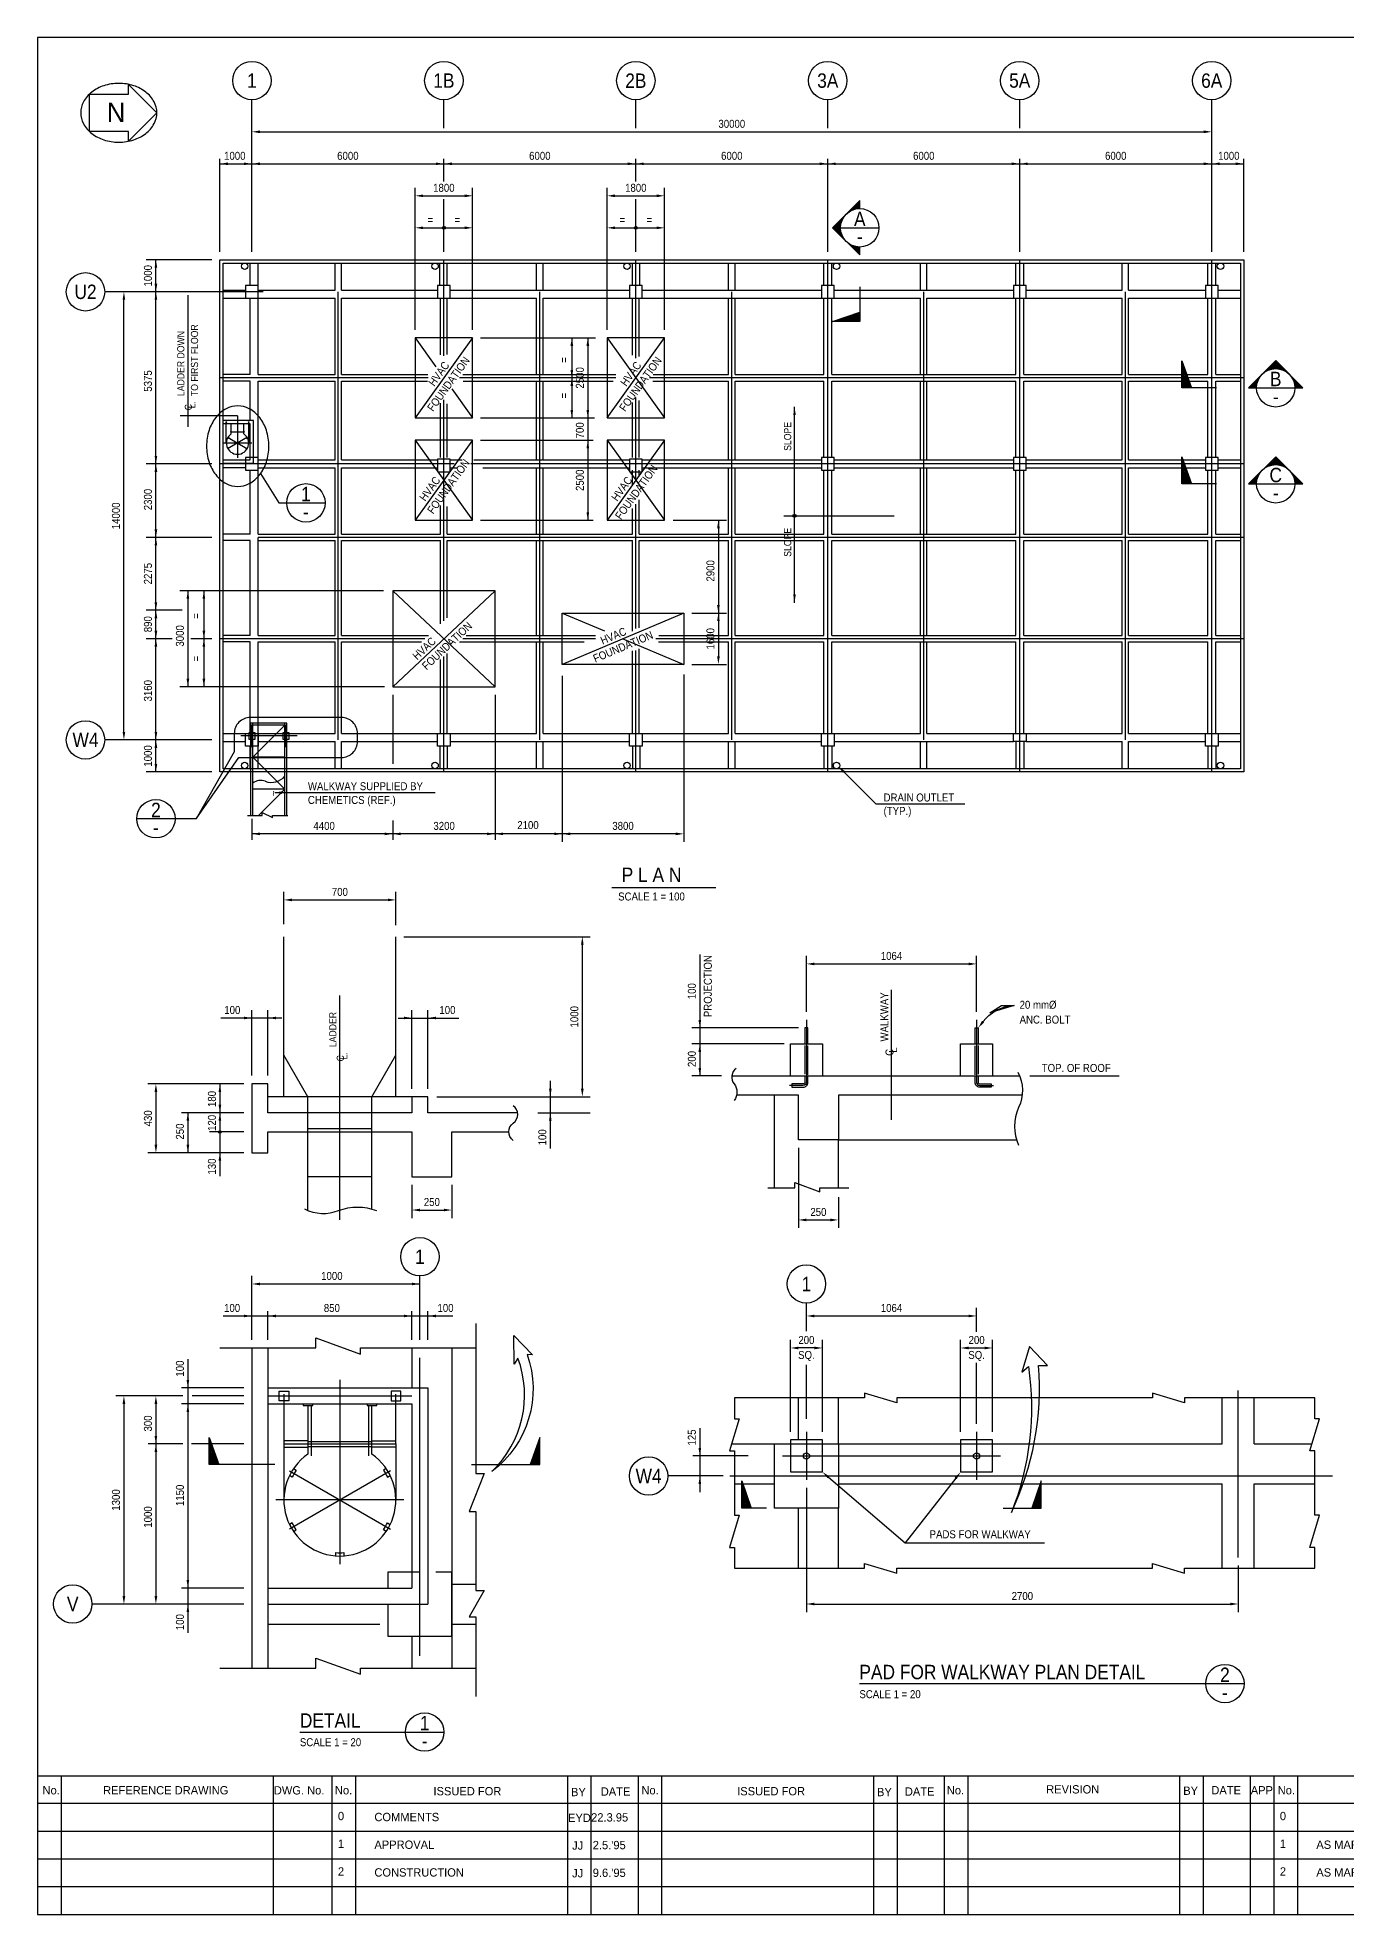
# Model space of a CAD drawing. Extents: x 300 to 84012, y 300 to 58945.
# Drawn here: x 300 to 41211, y 300 to 58945 of the extents above; entities that cross this region are included whole.
import ezdxf
from ezdxf.enums import TextEntityAlignment as Align

# ---------------------------------------------------------------- set-up
doc = ezdxf.new("R2010")
doc.units = 0
doc.header["$LTSCALE"] = 1000
for name, pattern in [('CENTER', [0]), ('CENTER2', [0]), ('DASHED', [0]), ('HIDDEN', [0]), ('PHANTOM', [0]), ('PHANTOM2', [0])]:
    doc.linetypes.add(name, pattern=pattern)
doc.layers.get('0').update_dxf_attribs({"linetype": 'CONTINUOUS'})
for name, color, linetype in [('AS', 4, 'CENTER'), ('BEAM', 6, 'CONTINUOUS'), ('COL', 3, 'CONTINUOUS'), ('DIM', 2, 'CONTINUOUS'), ('DN', 4, 'CONTINUOUS'), ('FORM', 1, 'CONTINUOUS')]:
    doc.layers.add(name, color=color, linetype=linetype)

# ---------------------------------------------------------------- blocks, each defined once
blk = doc.blocks.new('AR')
at = {"color": 0}
blk.add_solid([(0, 0), (-1, 0.21875), (-1, -0.21875)], dxfattribs=at)

msp = doc.modelspace()

# ---------------------------------------------------------------- linework, layer by layer
at = {"color": 0}
for p, q in [((25400, 53000), (26600, 53000)), ((38400, 48000), (39600, 48000)), ((23960, 41286), (23960, 47408)), ((7269, 45319), (7837, 44406)), ((38400, 45000), (39600, 45000)), ((7837, 44406), (9288, 44406)), ((7497, 36000), (7030, 36000)), ((5261, 34536), (3400, 34536)), ((18246, 32391), (21496, 32391)), ((8000, 25849), (8000, 30849)), ((11500, 25849), (11500, 30849)), ((8750, 25849), (8000, 27148)), ((10750, 25849), (11500, 27148)), ((22000, 26500), (30993, 26500)), ((12000, 25849), (7500, 25849)), ((8750, 22297), (8750, 25849)), ((10750, 22342), (10750, 25849)), ((23331, 23000), (23331, 25900)), ((10750, 24849), (8750, 24849)), ((25331, 23000), (25331, 24500)), ((25331, 24500), (30900, 24500)), ((10750, 23349), (8750, 23349)), ((7000, 18000), (7000, 8000)), ((7500, 18000), (7500, 8000)), ((7500, 16750), (12500, 16750)), ((12500, 16750), (12500, 10000)), ((7500, 16250), (12000, 16250)), ((12000, 16250), (12000, 10500)), ((8750, 15100), (8000, 15100)), ((8000, 15000), (8000, 13250)), ((8000, 14900), (8750, 14900)), ((8750, 15075), (10750, 15075)), ((8750, 14925), (10750, 14925)), ((10750, 15100), (11500, 15100)), ((11500, 14900), (10750, 14900)), ((11500, 15000), (11500, 13250)), ((25022, 13963), (27423, 11916)), ((28997, 13928), (27423, 11916)), ((27423, 11916), (31778, 11916)), ((7500, 10500), (12000, 10500)), ((7500, 10000), (12500, 10000)), ((12000, 9000), (12000, 8000)), ((25988, 7515), (38012, 7515)), ((8500, 6000), (13000, 6000)), ((1036, 4627), (1036, 300)), ((7660, 4627), (7660, 300)), ((9500, 4627), (9500, 300)), ((10236, 4627), (10236, 300)), ((16860, 4627), (16860, 300)), ((17596, 4627), (17596, 300)), ((19068, 4627), (19068, 300)), ((19804, 4627), (19804, 300)), ((26428, 4627), (26428, 300)), ((27164, 4627), (27164, 300)), ((28636, 4627), (28636, 300)), ((29372, 4627), (29372, 300)), ((35996, 4627), (35996, 300)), ((36732, 4627), (36732, 300)), ((38204, 4627), (38204, 300)), ((38940, 4627), (38940, 300)), ((39676, 4627), (39676, 300)), ((49244, 3762), (300, 3762)), ((49244, 2896), (300, 2896)), ((49244, 2031), (300, 2031)), ((49244, 1165), (300, 1165))]:
    msp.add_line(p, q, dxfattribs=at)
at = {"color": 0, "linetype": 'CENTER2'}
for p, q in [((5000, 50898), (5000, 46781)), ((8034, 37465), (7030, 36465)), ((7030, 36465), (8034, 35465)), ((8034, 35465), (7205, 34639))]:
    msp.add_line(p, q, dxfattribs=at)
at = {"color": 0, "linetype": 'HIDDEN'}
for p, q in [((6234, 46457), (6866, 46093)), ((6866, 46457), (6234, 46093))]:
    msp.add_line(p, q, dxfattribs=at)
at = {"color": 0, "linetype": 'DASHED'}
for p, q in [((12000, 18000), (12000, 16750)), ((13250, 18000), (13250, 8000)), ((13250, 10625), (14000, 10625)), ((7500, 9375), (11000, 9375)), ((13250, 9375), (14000, 9375))]:
    msp.add_line(p, q, dxfattribs=at)
at = {"color": 0, "linetype": 'CONTINUOUS'}
msp.add_line((300, 4627), (83652, 4627), dxfattribs=at)
at = {"color": 0}
for points in [[(83652, 300), (83652, 58945), (300, 58945), (300, 300)], [(38000, 36000), (6000, 36000), (6000, 52000), (38000, 52000)], [(37900, 36100), (6100, 36100), (6100, 51900), (37900, 51900)], [(25980, 50339), (25980, 50089), (25269, 50089)], [(25960, 50311), (25960, 50109), (25386, 50109)], [(25940, 50283), (25940, 50129), (25504, 50129)], [(25920, 50254), (25920, 50149), (25621, 50149)], [(25900, 50226), (25900, 50169), (25738, 50169)], [(25880, 50198), (25880, 50189), (25856, 50189)], [(13900, 49562), (12100, 49562), (12100, 47062), (13900, 47062)], [(19900, 49562), (18100, 49562), (18100, 47062), (19900, 47062)], [(36339, 48020), (36089, 48020), (36089, 48731)], [(36311, 48040), (36109, 48040), (36109, 48614)], [(36283, 48060), (36129, 48060), (36129, 48496)], [(36254, 48080), (36149, 48080), (36149, 48379)], [(36226, 48100), (36169, 48100), (36169, 48262)], [(36198, 48120), (36189, 48120), (36189, 48144)], [(13900, 46362), (12100, 46362), (12100, 43862), (13900, 43862)], [(19900, 46362), (18100, 46362), (18100, 43862), (19900, 43862)], [(36339, 45020), (36089, 45020), (36089, 45731)], [(36311, 45040), (36109, 45040), (36109, 45614)], [(36283, 45060), (36129, 45060), (36129, 45496)], [(36254, 45080), (36149, 45080), (36149, 45379)], [(36226, 45100), (36169, 45100), (36169, 45262)], [(36198, 45120), (36189, 45120), (36189, 45144)], [(14600, 41660), (11400, 41660), (11400, 38660), (14600, 38660)], [(20500, 39360), (16700, 39360), (16700, 40960), (20500, 40960)], [(6900, 37225), (6900, 37025), (7100, 37025), (7100, 37225)], [(7964, 37225), (7964, 37025), (8164, 37025), (8164, 37225)], [(5938, 14378), (5688, 14378), (5688, 15089)], [(5909, 14398), (5708, 14398), (5708, 14972)], [(5881, 14418), (5728, 14418), (5728, 14854)], [(5853, 14438), (5748, 14438), (5748, 14737)], [(15730, 14378), (15980, 14378), (15980, 15089)], [(15759, 14398), (15960, 14398), (15960, 14972)], [(15787, 14418), (15940, 14418), (15940, 14854)], [(15815, 14438), (15920, 14438), (15920, 14737)], [(23831, 15125), (23831, 14125), (24831, 14125), (24831, 15125)], [(29151, 15125), (29151, 14125), (30151, 14125), (30151, 15125)], [(5825, 14458), (5768, 14458), (5768, 14620)], [(5797, 14478), (5788, 14478), (5788, 14502)], [(15843, 14458), (15900, 14458), (15900, 14620)], [(15871, 14478), (15880, 14478), (15880, 14502)], [(22578, 13020), (22328, 13020), (22328, 13731)], [(22550, 13040), (22348, 13040), (22348, 13614)], [(22522, 13060), (22368, 13060), (22368, 13496)], [(31405, 13020), (31654, 13020), (31654, 13731)], [(31433, 13040), (31634, 13040), (31634, 13614)], [(31461, 13060), (31614, 13060), (31614, 13496)], [(22493, 13080), (22388, 13080), (22388, 13379)], [(22465, 13100), (22408, 13100), (22408, 13262)], [(22437, 13120), (22428, 13120), (22428, 13144)], [(31489, 13080), (31594, 13080), (31594, 13379)], [(31517, 13100), (31574, 13100), (31574, 13262)], [(31546, 13120), (31554, 13120), (31554, 13144)]]:
    msp.add_lwpolyline(points, close=True, dxfattribs=at)
for points in [[(26000, 53600), (26000, 53849), (25151, 53000), (26000, 52151), (26000, 52400)], [(25980, 53600), (25980, 53800), (25699, 53519)], [(25960, 53600), (25960, 53752), (25756, 53548)], [(25940, 53600), (25940, 53704), (25803, 53567)], [(25920, 53600), (25920, 53655), (25844, 53579)], [(25900, 53600), (25900, 53607), (25881, 53588)], [(25481, 53301), (25180, 53000), (25481, 52699)], [(25452, 53244), (25208, 53000), (25452, 52756)], [(25433, 53197), (25236, 53000), (25433, 52803)], [(25421, 53156), (25265, 53000), (25421, 52844)], [(25412, 53119), (25293, 53000), (25412, 52881)], [(25406, 53085), (25321, 53000), (25406, 52915)], [(25402, 53053), (25349, 53000), (25402, 52947)], [(25400, 53023), (25378, 53000), (25400, 52977)], [(25699, 52481), (25980, 52200), (25980, 52400)], [(25756, 52452), (25960, 52248), (25960, 52400)], [(25803, 52433), (25940, 52296), (25940, 52400)], [(25844, 52421), (25920, 52345), (25920, 52400)], [(25881, 52412), (25900, 52393), (25900, 52400)], [(26000, 51151), (26000, 50069), (25152, 50069), (26000, 50367)], [(37151, 48000), (36069, 48000), (36069, 48848), (36367, 48000)], [(39600, 48000), (39849, 48000), (39000, 48849), (38151, 48000), (38400, 48000)], [(39301, 48519), (39000, 48820), (38699, 48519)], [(39244, 48548), (39000, 48792), (38756, 48548)], [(39197, 48567), (39000, 48764), (38803, 48567)], [(39156, 48579), (39000, 48735), (38844, 48579)], [(39119, 48588), (39000, 48707), (38881, 48588)], [(39085, 48594), (39000, 48679), (38915, 48594)], [(38481, 48301), (38200, 48020), (38400, 48020)], [(38452, 48244), (38248, 48040), (38400, 48040)], [(38433, 48197), (38296, 48060), (38400, 48060)], [(38421, 48156), (38345, 48080), (38400, 48080)], [(38412, 48119), (38393, 48100), (38400, 48100)], [(39053, 48598), (39000, 48651), (38947, 48598)], [(39023, 48600), (39000, 48622), (38977, 48600)], [(39600, 48020), (39800, 48020), (39519, 48301)], [(39600, 48040), (39752, 48040), (39548, 48244)], [(39600, 48060), (39704, 48060), (39567, 48197)], [(39600, 48080), (39655, 48080), (39579, 48156)], [(39600, 48100), (39607, 48100), (39588, 48119)], [(6100, 45650), (7050, 45650), (7050, 46975), (6100, 46975)], [(6100, 45750), (6950, 45750), (6950, 46875), (6100, 46875)], [(37151, 45000), (36069, 45000), (36069, 45848), (36367, 45000)], [(39600, 45000), (39849, 45000), (39000, 45849), (38151, 45000), (38400, 45000)], [(39301, 45519), (39000, 45820), (38699, 45519)], [(39244, 45548), (39000, 45792), (38756, 45548)], [(39197, 45567), (39000, 45764), (38803, 45567)], [(38481, 45301), (38200, 45020), (38400, 45020)], [(38452, 45244), (38248, 45040), (38400, 45040)], [(38433, 45197), (38296, 45060), (38400, 45060)], [(39156, 45579), (39000, 45735), (38844, 45579)], [(39119, 45588), (39000, 45707), (38881, 45588)], [(39085, 45594), (39000, 45679), (38915, 45594)], [(39053, 45598), (39000, 45651), (38947, 45598)], [(39023, 45600), (39000, 45622), (38977, 45600)], [(39600, 45020), (39800, 45020), (39519, 45301)], [(39600, 45040), (39752, 45040), (39548, 45244)], [(39600, 45060), (39704, 45060), (39567, 45197)], [(38421, 45156), (38345, 45080), (38400, 45080)], [(38412, 45119), (38393, 45100), (38400, 45100)], [(39600, 45080), (39655, 45080), (39579, 45156)], [(39600, 45100), (39607, 45100), (39588, 45119)], [(6861, 34639), (7317, 34639), (7317, 34729), (7647, 34571), (7647, 34639), (8127, 34639)], [(24381, 27500), (24381, 28000), (24281, 28000)], [(29601, 27500), (29601, 28000), (29701, 28000)], [(23831, 26500), (23831, 27500), (24831, 27500), (24831, 26500)], [(29151, 26500), (29151, 27500), (30151, 27500), (30151, 26500)], [(15308, 25349), (12500, 25349), (12500, 25849), (12000, 25849), (12000, 25349), (7500, 25349), (7500, 26249), (7000, 26249), (7000, 24099), (7500, 24099), (7500, 24749), (12000, 24749), (12000, 23349), (13250, 23349), (13250, 24749), (15028, 24749)], [(31076, 25900), (25331, 25900), (25331, 24500), (24081, 24500), (24081, 25900), (22151, 25900)], [(23125, 23000), (23971, 23000), (23971, 23167), (24748, 22881), (24748, 23000), (25662, 23000)], [(8000, 16350), (7850, 16350), (7850, 16650), (8150, 16650), (8150, 16350), (8000, 16350)], [(8000, 16558), (8000, 15000), (11500, 15000), (11500, 16558)], [(11500, 16350), (11650, 16350), (11650, 16650), (11350, 16650), (11350, 16350), (11500, 16350)], [(8600, 16250), (8600, 16200), (8900, 16200), (8900, 16250)], [(10600, 16250), (10600, 16200), (10900, 16200), (10900, 16250)], [(10650, 14633), (10650, 16200)], [(7716, 14358), (5668, 14358), (5668, 15206), (5966, 14358)], [(13860, 14358), (16000, 14358), (16000, 15206), (15702, 14358)], [(23088, 13000), (22308, 13000), (22308, 13848), (22606, 13000)], [(30483, 13000), (31674, 13000), (31674, 13848), (31376, 13000)]]:
    msp.add_lwpolyline(points, dxfattribs=at)
at = {"color": 0, "linetype": 'HIDDEN'}
msp.add_lwpolyline([(6557, 47437, 0.123691), (6198, 47347, 0.105609), (5869, 47068, 0.087227), (5661, 46673, 0.077563), (5584, 46177, 0.077563), (5661, 45682, 0.087227), (5869, 45287, 0.105609), (6198, 45008, 0.123691), (6557, 44918, 0.123691), (6916, 45008, 0.105609), (7245, 45287, 0.087227), (7452, 45682, 0.077563), (7530, 46177, 0.077563), (7452, 46673, 0.087227), (7245, 47068, 0.105609), (6916, 47347, 0.123691)], format="xyb", close=True, dxfattribs=at)
at = {"color": 0}
for points in [[(6260, 46471), (6278, 46461, 0.0312), (6253, 46418), (6235, 46428)], [(6840, 46471), (6822, 46461, -0.0312), (6847, 46418), (6865, 46428)], [(6260, 46079), (6278, 46089, -0.0312), (6253, 46132), (6235, 46122)], [(6840, 46079), (6822, 46089, 0.0312), (6847, 46132), (6865, 46122)], [(24281, 28000), (24281, 27500, -0.414214)], [(29701, 28000), (29701, 27500, 0.414214)], [(22139, 26735, 0.430716), (22071, 26252, -0.350743), (22071, 25735)], [(24281, 26500), (24281, 26300, -0.414214), (24231, 26250), (23881, 26250), (23881, 26150), (24231, 26150, 0.414214), (24381, 26300), (24381, 26500)], [(29701, 26500), (29701, 26300, 0.414214), (29751, 26250), (30101, 26250), (30101, 26150), (29751, 26150, -0.414214), (29601, 26300), (29601, 26500)], [(30938, 26616, -0.237745), (30965, 25512, 0.224786), (30965, 24336, 0.224786)], [(8645, 22344, 0.211832), (9707, 22293, -0.187109), (10896, 22293)], [(30737, 12857, 0.130827), (31587, 17456), (31864, 17449), (31300, 18042), (31063, 17242), (31271, 17419, -0.132259), (30737, 12857)], [(8750, 16200), (8750, 14686, 3.186141), (10750, 14686), (10750, 16200)], [(8850, 16200), (8850, 14633, 3.369924)], [(8301, 14231), (8389, 14180, 0.0312), (8264, 13964), (8176, 14015)], [(11199, 14231), (11111, 14180, -0.0312), (11236, 13964), (11324, 14015)], [(8301, 12269), (8389, 12320, -0.0312), (8264, 12536), (8176, 12485)], [(11199, 12269), (11111, 12320, 0.0312), (11236, 12536), (11324, 12485)], [(9625, 11504), (9625, 11605, 0.037933), (9875, 11605), (9875, 11504)]]:
    msp.add_lwpolyline(points, format="xyb", dxfattribs=at)
at = {"color": 0, "linetype": 'PHANTOM'}
msp.add_lwpolyline([(6592, 36450), (9800, 36450, 0.414214), (10300, 36950), (10300, 37200, 0.414214), (9800, 37700), (6950, 37700, 0.414214), (6450, 37200), (6450, 36625), (5261, 34536)], format="xyb", close=True, dxfattribs=at)
at = {"color": 0, "linetype": 'HIDDEN'}
for points in [[(24281, 27456), (24281, 26560, -0.414214)], [(29701, 27456), (29701, 26560, 0.414214)]]:
    msp.add_lwpolyline(points, format="xyb", dxfattribs=at)
for points in [[(24381, 26539), (24381, 27445)], [(29601, 26539), (29601, 27445)]]:
    msp.add_lwpolyline(points, dxfattribs=at)
at = {"color": 0, "linetype": 'CENTER'}
for points in [[(14000, 18767), (14000, 14083), (14260, 14083), (13792, 12886), (14000, 12886), (14000, 10424), (14260, 10424), (13792, 9601), (14000, 9601), (14000, 7113)], [(6000, 18000), (9000, 18000), (9000, 18313), (10393, 17811), (10393, 18000), (14000, 18000)], [(6000, 8000), (9000, 8000), (9000, 8313), (10393, 7811), (10393, 8000), (14000, 8000)]]:
    msp.add_lwpolyline(points, dxfattribs=at)
at = {"color": 0}
msp.add_lwpolyline([(14501, 14145, 0.301651), (15313, 17681), (15201, 17499), (15182, 18389), (15774, 17786), (15603, 17797, -0.327501)], format="xyb", close=True, dxfattribs=at)
at = {"color": 0, "linetype": 'CENTER'}
msp.add_lwpolyline([(26150, 16439), (22080, 16439), (22080, 15786), (22231, 15786), (21929, 14782), (22080, 14782), (22080, 12773), (22231, 12773), (21929, 11768), (22080, 11768), (22080, 11116), (26150, 11116), (26150, 11266), (27155, 10965), (27155, 11116), (35144, 11116), (35144, 11266), (36149, 10965), (36149, 11116), (40219, 11116), (40219, 11768), (40069, 11768), (40370, 12773), (40219, 12773), (40219, 14782), (40069, 14782), (40370, 15786), (40219, 15786), (40219, 16439), (36149, 16439), (36149, 16288), (35144, 16590), (35144, 16439), (27155, 16439), (27155, 16288), (26150, 16590)], close=True, dxfattribs=at)
at = {"color": 0, "linetype": 'DASHED'}
msp.add_lwpolyline([(23331, 13000), (23331, 15000), (25331, 15000), (25331, 13000)], close=True, dxfattribs=at)
at = {"color": 0}
for centre, radius in [((7000, 57600), 600), ((13000, 57600), 600), ((19000, 57600), 600), ((25000, 57600), 600), ((31000, 57600), 600), ((37000, 57600), 600), ((26000, 53000), 600), ((6775, 51800), 100), ((12725, 51800), 100), ((18725, 51800), 100), ((25275, 51800), 100), ((37275, 51800), 100), ((1800, 51000), 600), ((39000, 48000), 600), ((39000, 45000), 600), ((8688, 44406), 600), ((1800, 37000), 600), ((6775, 36200), 100), ((12725, 36200), 100), ((18725, 36200), 100), ((25275, 36200), 100), ((37275, 36200), 100), ((4000, 34536), 600), ((6000, 24749), 40.4), ((12250, 20850), 600), ((24331, 20000), 600), ((24331, 14625), 100), ((29651, 14625), 100), ((19400, 14000), 600), ((1400, 10000), 600), ((37412, 7515), 600), ((12400, 6000), 600)]:
    msp.add_circle(centre, radius, dxfattribs=at)
for centre, radius, start, end in [((7612, 36226), 553, 249.66094, 319.72395), ((7279, 35325), 408, 69.66094, 127.60714)]:
    msp.add_arc(centre, radius, start, end, dxfattribs=at)
for points in [[(23918, 47147), (24002, 47147), (23960, 47397)], [(23918, 41550), (24002, 41550), (23960, 41300)], [(24995, 13931), (25049, 13995), (24831, 14125)], [(28964, 13954), (29030, 13902), (29151, 14125)]]:
    msp.add_solid(points, dxfattribs=at)
at = {"layer": 'AS', "color": 0}
for p, q in [((13000, 48999), (13000, 52000)), ((19000, 48932), (19000, 52000)), ((25000, 36000), (25000, 52000)), ((31000, 36000), (31000, 52000)), ((37000, 36000), (37000, 52000)), ((9700, 37000), (9700, 51000)), ((16000, 37000), (16000, 51000)), ((22000, 37000), (22000, 51000)), ((28000, 37000), (28000, 51000)), ((34300, 37000), (34300, 51000)), ((12100, 49562), (12753, 48656)), ((13900, 49562), (12100, 47062)), ((18100, 47062), (19900, 49562)), ((18100, 49562), (19900, 47062)), ((12506, 48312), (6000, 48312)), ((18376, 48312), (13494, 48312)), ((38000, 48312), (19432, 48312)), ((13000, 40715), (13000, 47626)), ((13247, 47969), (13900, 47062)), ((19000, 45112), (19000, 47698)), ((6200, 46275), (6200, 46925)), ((6900, 46275), (6900, 46925)), ((6350, 46562), (6350, 46875)), ((6350, 46625), (6750, 46625)), ((6750, 46562), (6750, 46875)), ((12100, 46362), (13900, 43862)), ((13900, 46362), (12100, 43862)), ((18100, 46362), (19900, 43862)), ((19900, 46362), (18100, 43862)), ((13322, 45625), (6000, 45625)), ((38000, 45625), (13844, 45625)), ((19000, 40483), (19000, 44366)), ((23631, 44000), (27071, 44000)), ((38000, 43325), (7200, 43325)), ((11400, 41660), (14600, 38660)), ((14600, 41660), (11400, 38660)), ((16700, 40960), (18024, 40403)), ((20500, 40960), (16700, 39360)), ((12408, 40160), (6000, 40160)), ((17735, 40160), (13592, 40160)), ((18575, 40171), (20500, 39360)), ((38000, 40160), (19627, 40160)), ((13000, 36000), (13000, 39605)), ((19000, 36000), (19000, 39792)), ((8414, 37125), (6650, 37125)), ((7000, 36775), (7000, 37475)), ((8064, 36775), (8064, 37475)), ((9750, 22000), (9750, 29012)), ((26991, 25129), (26991, 29187)), ((12250, 8383), (12250, 17692)), ((7500, 16500), (12000, 16500)), ((9750, 17000), (9750, 11250)), ((37831, 11449), (37831, 16670)), ((24331, 15375), (24331, 13875)), ((29651, 15375), (29651, 13875)), ((11328, 14161), (8172, 12339)), ((8172, 14161), (11328, 12339)), ((23581, 14625), (30401, 14625)), ((21940, 14000), (40772, 14000)), ((11750, 13250), (7750, 13250))]:
    msp.add_line(p, q, dxfattribs=at)
at = {"layer": 'AS', "color": 0, "linetype": 'CENTER2'}
msp.add_line((6550, 47130), (4754, 47130), dxfattribs=at)
at = {"layer": 'AS', "color": 0, "linetype": 'HIDDEN'}
for p, q in [((6550, 47130), (6550, 45815)), ((7000, 46275), (6100, 46275))]:
    msp.add_line(p, q, dxfattribs=at)
at = {"layer": 'AS', "color": 0}
for points in [[(24331, 28250), (24331, 26300, -0.414214), (24231, 26200), (23801, 26200)], [(29651, 28250), (29651, 26300, 0.414214), (29751, 26200), (30182, 26200)]]:
    msp.add_lwpolyline(points, format="xyb", dxfattribs=at)
at = {"layer": 'BEAM', "color": 0, "linetype": 'DASHED'}
for p, q in [((6950, 51200), (6950, 51900)), ((7200, 48412), (7200, 51900)), ((9600, 51050), (9600, 51900)), ((9800, 51050), (9800, 51900)), ((15900, 51050), (15900, 51900)), ((16100, 51050), (16100, 51900)), ((21900, 51050), (21900, 51900)), ((22100, 51050), (22100, 51900)), ((27900, 51050), (27900, 51900)), ((28100, 51050), (28100, 51900)), ((34200, 51050), (34200, 51900)), ((34400, 51050), (34400, 51900)), ((7200, 51050), (9600, 51050)), ((9800, 51050), (12800, 51050)), ((13200, 51050), (18800, 51050)), ((19200, 51050), (24800, 51050)), ((25200, 51050), (30800, 51050)), ((31200, 51050), (34200, 51050)), ((34400, 51050), (36800, 51050)), ((6100, 50800), (9600, 50800)), ((6950, 48412), (6950, 50800)), ((9600, 48412), (9600, 50800)), ((9800, 48412), (9800, 50800)), ((9800, 50800), (15900, 50800)), ((12900, 49031), (12900, 50800)), ((13100, 49038), (13100, 50800)), ((15900, 48412), (15900, 50800)), ((16100, 48412), (16100, 50800)), ((16100, 50800), (27900, 50800)), ((18900, 49018), (18900, 50800)), ((19100, 48983), (19100, 50800)), ((21900, 48412), (21900, 50800)), ((22100, 48412), (22100, 50800)), ((24875, 48412), (24875, 50800)), ((25125, 48412), (25125, 50800)), ((27900, 48412), (27900, 50800)), ((28100, 48412), (28100, 50800)), ((28100, 50800), (34200, 50800)), ((30875, 48412), (30875, 50800)), ((31125, 48412), (31125, 50800)), ((34200, 48412), (34200, 50800)), ((34400, 48412), (34400, 50800)), ((34400, 50800), (37900, 50800)), ((36875, 48412), (36875, 50800)), ((37125, 48412), (37125, 50800)), ((6950, 48412), (6100, 48412)), ((6950, 48212), (6100, 48212)), ((6950, 46975), (6950, 48212)), ((7200, 48412), (9600, 48412)), ((7200, 48212), (9600, 48212)), ((7200, 43425), (7200, 48212)), ((9600, 45750), (9600, 48212)), ((9800, 48412), (12495, 48412)), ((9800, 45750), (9800, 48212)), ((9800, 48212), (12488, 48212)), ((13597, 48412), (18373, 48412)), ((13605, 48212), (18290, 48212)), ((15900, 45750), (15900, 48212)), ((16100, 45750), (16100, 48212)), ((19532, 48212), (21900, 48212)), ((19537, 48412), (21900, 48412)), ((21900, 45750), (21900, 48212)), ((22100, 48412), (24875, 48412)), ((22100, 45750), (22100, 48212)), ((22100, 48212), (24875, 48212)), ((24875, 45825), (24875, 48212)), ((25125, 48412), (30875, 48412)), ((25125, 45825), (25125, 48212)), ((25125, 48212), (30875, 48212)), ((27900, 45750), (27900, 48212)), ((28100, 45750), (28100, 48212)), ((30875, 45825), (30875, 48212)), ((31125, 48412), (34200, 48412)), ((31125, 45825), (31125, 48212)), ((31125, 48212), (34200, 48212)), ((34200, 45750), (34200, 48212)), ((34400, 48412), (36875, 48412)), ((34400, 45750), (34400, 48212)), ((34400, 48212), (36875, 48212)), ((36875, 45825), (36875, 48212)), ((37125, 48412), (37900, 48412)), ((37125, 45825), (37125, 48212)), ((37125, 48212), (37900, 48212)), ((12900, 45825), (12900, 47520)), ((13100, 45825), (13100, 47504)), ((18900, 45825), (18900, 47541)), ((19100, 45825), (19100, 47605)), ((7200, 45750), (9600, 45750)), ((9800, 45750), (12800, 45750)), ((13200, 45750), (13568, 45750)), ((13941, 45750), (18800, 45750)), ((19200, 45750), (24800, 45750)), ((25200, 45750), (30800, 45750)), ((31200, 45750), (34200, 45750)), ((34400, 45750), (36800, 45750)), ((6950, 43425), (6950, 45425)), ((7200, 45500), (9600, 45500)), ((9600, 43425), (9600, 45500)), ((9800, 45500), (12800, 45500)), ((9800, 43425), (9800, 45500)), ((13200, 45500), (13413, 45500)), ((14223, 45500), (18800, 45500)), ((15900, 43425), (15900, 45500)), ((16100, 43425), (16100, 45500)), ((18900, 44974), (18900, 45425)), ((19100, 45251), (19100, 45425)), ((19200, 45500), (24800, 45500)), ((21900, 43425), (21900, 45500)), ((22100, 43425), (22100, 45500)), ((24875, 43425), (24875, 45425)), ((25125, 43425), (25125, 45425)), ((25200, 45500), (30800, 45500)), ((27900, 43425), (27900, 45500)), ((28100, 43425), (28100, 45500)), ((30875, 43425), (30875, 45425)), ((31125, 43425), (31125, 45425)), ((31200, 45500), (34200, 45500)), ((34200, 43425), (34200, 45500)), ((34400, 45500), (36800, 45500)), ((34400, 43425), (34400, 45500)), ((36875, 43425), (36875, 45425)), ((37125, 43425), (37125, 45425)), ((12900, 43425), (12900, 44319)), ((13100, 43425), (13100, 44290)), ((18900, 43425), (18900, 44227)), ((19100, 43425), (19100, 44505)), ((6950, 43425), (6100, 43425)), ((7200, 43425), (9600, 43425)), ((9800, 43425), (12900, 43425)), ((13100, 43425), (18900, 43425)), ((19100, 43425), (21900, 43425)), ((22100, 43425), (24875, 43425)), ((25125, 43425), (30875, 43425)), ((31125, 43425), (34200, 43425)), ((34400, 43425), (36875, 43425)), ((37125, 43425), (37900, 43425)), ((6950, 43225), (6100, 43225)), ((6950, 40260), (6950, 43225)), ((7200, 40260), (7200, 43325)), ((7200, 43225), (9600, 43225)), ((9600, 40260), (9600, 43225)), ((9800, 43225), (12900, 43225)), ((9800, 40260), (9800, 43225)), ((12900, 40621), (12900, 43225)), ((13100, 43225), (18900, 43225)), ((13100, 40809), (13100, 43225)), ((15900, 40260), (15900, 43225)), ((16100, 40260), (16100, 43225)), ((18900, 40399), (18900, 43225)), ((19100, 43225), (21900, 43225)), ((19100, 40504), (19100, 43225)), ((21900, 40260), (21900, 43225)), ((22100, 43225), (24875, 43225)), ((22100, 40260), (22100, 43225)), ((24875, 40260), (24875, 43225)), ((25125, 43225), (30875, 43225)), ((25125, 40260), (25125, 43225)), ((27900, 40260), (27900, 43225)), ((28100, 40260), (28100, 43225)), ((30875, 40260), (30875, 43225)), ((31125, 43225), (34200, 43225)), ((31125, 40260), (31125, 43225)), ((34200, 40260), (34200, 43225)), ((34400, 43225), (36875, 43225)), ((34400, 40260), (34400, 43225)), ((36875, 40260), (36875, 43225)), ((37125, 43225), (37900, 43225)), ((37125, 40260), (37125, 43225)), ((6950, 40260), (6100, 40260)), ((6950, 40060), (6100, 40060)), ((6950, 37200), (6950, 40060)), ((7200, 40260), (9600, 40260)), ((7200, 36100), (7200, 40060)), ((7200, 40060), (9600, 40060)), ((9600, 37200), (9600, 40060)), ((9800, 40260), (12515, 40260)), ((9800, 40060), (12301, 40060)), ((9800, 37200), (9800, 40060)), ((13485, 40060), (17382, 40060)), ((13699, 40260), (17736, 40260)), ((15900, 37200), (15900, 40060)), ((16100, 37200), (16100, 40060)), ((19713, 40060), (21900, 40060)), ((19723, 40260), (21900, 40260)), ((21900, 37200), (21900, 40060)), ((22100, 40260), (24875, 40260)), ((22100, 40060), (24875, 40060)), ((22100, 37200), (22100, 40060)), ((24875, 37200), (24875, 40060)), ((25125, 40260), (30875, 40260)), ((25125, 37200), (25125, 40060)), ((25125, 40060), (30875, 40060)), ((27900, 37200), (27900, 40060)), ((28100, 37200), (28100, 40060)), ((30875, 37200), (30875, 40060)), ((31125, 40260), (34200, 40260)), ((31125, 37200), (31125, 40060)), ((31125, 40060), (34200, 40060)), ((34200, 37200), (34200, 40060)), ((34400, 40260), (36875, 40260)), ((34400, 40060), (36875, 40060)), ((34400, 37200), (34400, 40060)), ((36875, 37200), (36875, 40060)), ((37125, 40260), (37900, 40260)), ((37125, 37200), (37125, 40060)), ((37125, 40060), (37900, 40060)), ((12900, 37200), (12900, 39511)), ((13100, 37200), (13100, 39699)), ((18900, 37200), (18900, 39778)), ((19100, 37200), (19100, 39845)), ((6100, 37200), (9600, 37200)), ((7200, 36950), (9600, 36950)), ((9600, 36100), (9600, 36950)), ((9800, 37200), (15900, 37200)), ((9800, 36100), (9800, 36950)), ((9800, 36950), (12800, 36950)), ((13200, 36950), (18800, 36950)), ((15900, 36100), (15900, 36950)), ((16100, 37200), (21900, 37200)), ((16100, 36100), (16100, 36950)), ((19200, 36950), (24800, 36950)), ((21900, 36100), (21900, 36950)), ((22100, 37200), (27900, 37200)), ((22100, 36100), (22100, 36950)), ((25200, 36950), (30800, 36950)), ((27900, 36100), (27900, 36950)), ((28100, 37200), (34200, 37200)), ((28100, 36100), (28100, 36950)), ((31200, 36950), (34200, 36950)), ((34200, 36100), (34200, 36950)), ((34400, 37200), (37900, 37200)), ((34400, 36100), (34400, 36950)), ((34400, 36950), (36800, 36950)), ((6950, 36100), (6950, 36800)), ((24081, 15125), (24081, 16439)), ((25331, 15000), (25331, 16439)), ((37331, 15000), (37331, 16439)), ((38331, 15000), (38331, 16439)), ((21984, 15000), (23331, 15000)), ((25331, 15000), (37331, 15000)), ((38331, 15000), (40134, 15000)), ((22080, 13750), (23331, 13750)), ((25331, 13750), (37331, 13750)), ((37331, 11116), (37331, 13750)), ((38331, 13750), (40219, 13750)), ((38331, 11116), (38331, 13750)), ((24081, 11116), (24081, 13000)), ((25331, 11116), (25331, 13000))]:
    msp.add_line(p, q, dxfattribs=at)
at = {"layer": 'BEAM', "color": 0, "linetype": 'HIDDEN'}
for p, q in [((12875, 51200), (12875, 51900)), ((13100, 51200), (13100, 51900)), ((18900, 51200), (18900, 51900)), ((19125, 51200), (19125, 51900)), ((24875, 51200), (24875, 51900)), ((25125, 51200), (25125, 51900)), ((30875, 51200), (30875, 51900)), ((31125, 51200), (31125, 51900)), ((36875, 51200), (36875, 51900)), ((37125, 51200), (37125, 51900)), ((6100, 51050), (6800, 51050)), ((37200, 51050), (37900, 51050)), ((37200, 45750), (37900, 45750)), ((6800, 45500), (6100, 45500)), ((37200, 45500), (37900, 45500)), ((6100, 36950), (6800, 36950)), ((30875, 36950), (30875, 36100)), ((31125, 36950), (31125, 36100)), ((37200, 36950), (37900, 36950)), ((12875, 36800), (12875, 36100)), ((13100, 36800), (13100, 36100)), ((18900, 36800), (18900, 36100)), ((19125, 36800), (19125, 36100)), ((24875, 36800), (24875, 36100)), ((25125, 36800), (25125, 36100)), ((36875, 36800), (36875, 36100)), ((37125, 36800), (37125, 36100))]:
    msp.add_line(p, q, dxfattribs=at)
at = {"layer": 'BEAM', "color": 0, "linetype": 'PHANTOM2'}
for p, q in [((6970, 34639), (6970, 37525)), ((8094, 37525), (6970, 37525)), ((7030, 34639), (7030, 37525)), ((8034, 37465), (7030, 37465)), ((8034, 34639), (8034, 37525)), ((8094, 34639), (8094, 37525)), ((8034, 36465), (7030, 36465)), ((8034, 35465), (7030, 35465))]:
    msp.add_line(p, q, dxfattribs=at)
at = {"layer": 'COL', "color": 0, "linetype": 'HIDDEN'}
for points in [[(6800, 51200), (6800, 50800), (7200, 50800), (7200, 51200)], [(12800, 51200), (12800, 50800), (13200, 50800), (13200, 51200)], [(18800, 51200), (18800, 50800), (19200, 50800), (19200, 51200)], [(24800, 51200), (24800, 50800), (25200, 50800), (25200, 51200)], [(30800, 51200), (30800, 50800), (31200, 50800), (31200, 51200)], [(36800, 51200), (36800, 50800), (37200, 50800), (37200, 51200)], [(6800, 45825), (6800, 45425), (7200, 45425), (7200, 45825)], [(12800, 45775), (12800, 45375), (13200, 45375), (13200, 45775)], [(18800, 45775), (18800, 45375), (19200, 45375), (19200, 45775)], [(24800, 45825), (24800, 45425), (25200, 45425), (25200, 45825)], [(30800, 45825), (30800, 45425), (31200, 45425), (31200, 45825)], [(36800, 45825), (36800, 45425), (37200, 45425), (37200, 45825)], [(6800, 36800), (6800, 37200), (7200, 37200), (7200, 36800)], [(12800, 36800), (12800, 37200), (13200, 37200), (13200, 36800)], [(18800, 36800), (18800, 37200), (19200, 37200), (19200, 36800)], [(24800, 36800), (24800, 37200), (25200, 37200), (25200, 36800)], [(30800, 36950), (30800, 37200), (31200, 37200), (31200, 36950)], [(36800, 36800), (36800, 37200), (37200, 37200), (37200, 36800)]]:
    msp.add_lwpolyline(points, close=True, dxfattribs=at)
at = {"layer": 'COL', "color": 0, "linetype": 'DASHED'}
msp.add_lwpolyline([(11250, 10000), (11250, 9000), (13250, 9000), (13250, 11000), (12750, 11000)], dxfattribs=at)
at = {"layer": 'COL', "color": 0}
msp.add_lwpolyline([(12250, 11000), (11250, 11000), (11250, 10500)], dxfattribs=at)
at = {"layer": 'DIM', "color": 0}
for p, q in [((7000, 52250), (7000, 57000)), ((13000, 56110), (13000, 57000)), ((19000, 56110), (19000, 57000)), ((25000, 56110), (25000, 57000)), ((31000, 56110), (31000, 57000)), ((37000, 52250), (37000, 57000)), ((7250, 56000), (36750, 56000)), ((37000, 52250), (37000, 56250)), ((6000, 52250), (6000, 55157)), ((13000, 54451), (13000, 55157)), ((19000, 54451), (19000, 55157)), ((25000, 52250), (25000, 55157)), ((31000, 52250), (31000, 55157)), ((38000, 52250), (38000, 55157)), ((6000, 55000), (38000, 55000)), ((12100, 49812), (12100, 54250)), ((12350, 54000), (13650, 54000)), ((13900, 49812), (13900, 54250)), ((18100, 49812), (18100, 54250)), ((18350, 54000), (19650, 54000)), ((19900, 49812), (19900, 54250)), ((13000, 52250), (13000, 53894)), ((19000, 52250), (19000, 53894)), ((12350, 53000), (13650, 53000)), ((18350, 53000), (19650, 53000)), ((5750, 52000), (3693, 52000)), ((4000, 36000), (4000, 52000)), ((7350, 51000), (2400, 51000)), ((3000, 37250), (3000, 50750)), ((14150, 49562), (17741, 49562)), ((17000, 49562), (17000, 47062)), ((17500, 49562), (17500, 43862)), ((14150, 47062), (17705, 47062)), ((14150, 46362), (17670, 46362)), ((5750, 45625), (3693, 45625)), ((14150, 43862), (17670, 43862)), ((20172, 43862), (21831, 43862)), ((21581, 43862), (21581, 39610)), ((5750, 43325), (3693, 43325)), ((11111, 41660), (4750, 41660)), ((5000, 41660), (5000, 38660)), ((5500, 41660), (5500, 38660)), ((4818, 41050), (3693, 41050)), ((20750, 40960), (21831, 40960)), ((4510, 40160), (3693, 40160)), ((5750, 40160), (5090, 40160)), ((20750, 39360), (21831, 39360)), ((16700, 39006), (16700, 33813)), ((20500, 39047), (20500, 33813)), ((11142, 38660), (4750, 38660)), ((11400, 38410), (11400, 36255)), ((14600, 38410), (14600, 33877)), ((5750, 37000), (2400, 37000)), ((5750, 36000), (3693, 36000)), ((25502, 35998), (26500, 35000)), ((7723, 35352), (12724, 35352)), ((26500, 35000), (29285, 35000)), ((7000, 34536), (7000, 33877)), ((20250, 34063), (7000, 34063)), ((11400, 34486), (11400, 33877)), ((8000, 31243), (8000, 32250)), ((8250, 32000), (11250, 32000)), ((11500, 31211), (11500, 32250)), ((11750, 30849), (17578, 30849)), ((17328, 30599), (17328, 26099)), ((21000, 30299), (21000, 26500)), ((24331, 28500), (24331, 30250)), ((24581, 30000), (29401, 30000)), ((29651, 28500), (29651, 30250)), ((7932, 28310), (6033, 28310)), ((7000, 26513), (7000, 28560)), ((7500, 26513), (7500, 28560)), ((11568, 28310), (13467, 28310)), ((12000, 26099), (12000, 28560)), ((12500, 26099), (12500, 28560)), ((24080, 28000), (20750, 28000)), ((23637, 27500), (20750, 27500)), ((21675, 26500), (20750, 26500)), ((31318, 26500), (34107, 26500)), ((6750, 26249), (3750, 26249)), ((4000, 25999), (4000, 24349)), ((6000, 26249), (6000, 23369)), ((12781, 25849), (17578, 25849)), ((16328, 24236), (16328, 26349)), ((6750, 25349), (4805, 25349)), ((5000, 25349), (5000, 24099)), ((15932, 25349), (17578, 25349)), ((6750, 24749), (5672, 24749)), ((6750, 24099), (3750, 24099)), ((24081, 24250), (24081, 21750)), ((12000, 23099), (12000, 22060)), ((13250, 23099), (13250, 22060)), ((12250, 22310), (13000, 22310)), ((25331, 22710), (25331, 21750)), ((24331, 22000), (25081, 22000)), ((7000, 18250), (7000, 20250)), ((7250, 20000), (12250, 20000)), ((12250, 18250), (12250, 20250)), ((24331, 18524), (24331, 19400)), ((6102, 19000), (13283, 19000)), ((7500, 18250), (7500, 19147)), ((12000, 18250), (12000, 19147)), ((12500, 18250), (12500, 19147)), ((24581, 19000), (29401, 19000)), ((29651, 18506), (29651, 19250)), ((23831, 15375), (23831, 18250)), ((24831, 15375), (24831, 18250)), ((29151, 15375), (29151, 18250)), ((30151, 15375), (30151, 18250)), ((5000, 17650), (5000, 9097)), ((24581, 18000), (24081, 18000)), ((29401, 18000), (29901, 18000)), ((24331, 15783), (24331, 17476)), ((29651, 15625), (29651, 17532)), ((4846, 16500), (2750, 16500)), ((6750, 16750), (4798, 16750)), ((6750, 16500), (5136, 16500)), ((3000, 16250), (3000, 10250)), ((4000, 16250), (4000, 10250)), ((6750, 16250), (4798, 16250)), ((21000, 15498), (21000, 13495)), ((4846, 15000), (3759, 15000)), ((6750, 15000), (5112, 15000)), ((22511, 14625), (20786, 14625)), ((21730, 14000), (20000, 14000)), ((24331, 13625), (24331, 9750)), ((37831, 11199), (37831, 9750)), ((6750, 10000), (2000, 10000)), ((6750, 10500), (4798, 10500)), ((24581, 10000), (37581, 10000))]:
    msp.add_line(p, q, dxfattribs=at)
msp.add_lwpolyline([(2840, 57512, 0.077455), (2372, 57439, 0.087155), (1998, 57243, 0.105634), (1735, 56932, 0.123847), (1650, 56594, 0.123847), (1735, 56256, 0.105634), (1998, 55945, 0.087155), (2372, 55749, 0.077455), (2840, 55676, 0.077455), (3308, 55749, 0.087155), (3681, 55945, 0.105634), (3944, 56256, 0.123847), (4030, 56594, 0.123847), (3944, 56932, 0.105634), (3681, 57243, 0.087155), (3308, 57439, 0.077455)], format="xyb", close=True, dxfattribs=at)
msp.add_lwpolyline([(3142, 57482), (4030, 56594), (3142, 55706), (3142, 56012), (1920, 56012), (1920, 57176), (3142, 57176)], close=True, dxfattribs=at)
msp.add_lwpolyline([(29854, 28198), (29854, 28198), (29939, 28297), (30037, 28390), (30147, 28475), (30267, 28550), (30396, 28612), (30532, 28659), (30675, 28689), (30822, 28700), (30062, 28468), (30424, 28700), (30822, 28700)], dxfattribs=at)
msp.add_lwpolyline([(15170, 24486, -0.524244), (15170, 25028, 0.524244), (15170, 25570, 0.524244)], format="xyb", dxfattribs=at)
for centre, radius in [((13000, 53000), 46.7), ((19000, 53000), 46.7), ((23960, 44000), 49.7), ((7000, 37125), 20), ((8064, 37125), 20)]:
    msp.add_circle(centre, radius, dxfattribs=at)
for points in [[(7250, 56042), (7250, 55958), (7000, 56000)], [(36750, 56042), (36750, 55958), (37000, 56000)], [(6250, 55042), (6250, 54958), (6000, 55000)], [(6750, 55042), (6750, 54958), (7000, 55000)], [(7250, 55042), (7250, 54958), (7000, 55000)], [(12750, 55042), (12750, 54958), (13000, 55000)], [(13250, 55042), (13250, 54958), (13000, 55000)], [(18750, 55042), (18750, 54958), (19000, 55000)], [(19250, 55042), (19250, 54958), (19000, 55000)], [(24750, 55042), (24750, 54958), (25000, 55000)], [(25250, 55042), (25250, 54958), (25000, 55000)], [(30750, 55042), (30750, 54958), (31000, 55000)], [(31250, 55042), (31250, 54958), (31000, 55000)], [(36750, 55042), (36750, 54958), (37000, 55000)], [(36750, 55042), (36750, 54958), (37000, 55000)], [(37250, 55042), (37250, 54958), (37000, 55000)], [(37250, 55042), (37250, 54958), (37000, 55000)], [(37750, 55042), (37750, 54958), (38000, 55000)], [(12350, 54042), (12350, 53958), (12100, 54000)], [(13650, 54042), (13650, 53958), (13900, 54000)], [(18350, 54042), (18350, 53958), (18100, 54000)], [(19650, 54042), (19650, 53958), (19900, 54000)], [(12350, 53042), (12350, 52958), (12100, 53000)], [(13650, 53042), (13650, 52958), (13900, 53000)], [(18350, 53042), (18350, 52958), (18100, 53000)], [(19650, 53042), (19650, 52958), (19900, 53000)], [(3958, 51750), (4042, 51750), (4000, 52000)], [(3958, 51250), (4042, 51250), (4000, 51000)], [(2958, 50750), (3042, 50750), (3000, 51000)], [(3958, 50750), (4042, 50750), (4000, 51000)], [(16958, 49312), (17042, 49312), (17000, 49562)], [(17458, 49312), (17542, 49312), (17500, 49562)], [(16958, 48562), (17042, 48562), (17000, 48312)], [(16958, 48062), (17042, 48062), (17000, 48312)], [(16958, 47312), (17042, 47312), (17000, 47062)], [(17458, 47312), (17542, 47312), (17500, 47062)], [(17458, 46112), (17542, 46112), (17500, 46362)], [(3958, 45875), (4042, 45875), (4000, 45625)], [(3958, 45375), (4042, 45375), (4000, 45625)], [(17458, 44112), (17542, 44112), (17500, 43862)], [(3958, 43575), (4042, 43575), (4000, 43325)], [(21540, 43612), (21623, 43612), (21581, 43862)], [(3958, 43075), (4042, 43075), (4000, 43325)], [(5042, 41410), (4958, 41410), (5000, 41660)], [(5542, 41410), (5458, 41410), (5500, 41660)], [(3958, 41300), (4042, 41300), (4000, 41050)], [(21540, 41210), (21623, 41210), (21581, 40960)], [(3958, 40800), (4042, 40800), (4000, 41050)], [(21540, 40710), (21623, 40710), (21581, 40960)], [(3958, 40410), (4042, 40410), (4000, 40160)], [(3958, 39910), (4042, 39910), (4000, 40160)], [(5542, 40410), (5458, 40410), (5500, 40160)], [(5542, 39910), (5458, 39910), (5500, 40160)], [(21540, 39610), (21623, 39610), (21581, 39360)], [(5042, 38910), (4958, 38910), (5000, 38660)], [(5542, 38910), (5458, 38910), (5500, 38660)], [(2958, 37250), (3042, 37250), (3000, 37000)], [(3958, 37250), (4042, 37250), (4000, 37000)], [(3958, 36750), (4042, 36750), (4000, 37000)], [(3958, 36250), (4042, 36250), (4000, 36000)], [(25472, 35969), (25531, 36028), (25325, 36175)], [(7946, 35310), (7946, 35394), (7696, 35352)], [(7250, 34105), (7250, 34022), (7000, 34063)], [(11150, 34105), (11150, 34022), (11400, 34063)], [(11650, 34105), (11650, 34022), (11400, 34063)], [(14350, 34105), (14350, 34022), (14600, 34063)], [(14850, 34105), (14850, 34022), (14600, 34063)], [(16450, 34105), (16450, 34022), (16700, 34063)], [(16950, 34105), (16950, 34022), (16700, 34063)], [(20250, 34105), (20250, 34022), (20500, 34063)], [(8250, 32042), (8250, 31958), (8000, 32000)], [(11250, 32042), (11250, 31958), (11500, 32000)], [(17286, 30599), (17369, 30599), (17328, 30849)], [(24581, 30042), (24581, 29958), (24331, 30000)], [(29401, 30042), (29401, 29958), (29651, 30000)], [(6750, 28352), (6750, 28269), (7000, 28310)], [(7750, 28352), (7750, 28269), (7500, 28310)], [(11750, 28352), (11750, 28269), (12000, 28310)], [(12750, 28352), (12750, 28269), (12500, 28310)], [(20958, 28250), (21042, 28250), (21000, 28000)], [(29887, 28173), (29821, 28223), (29701, 28000)], [(20958, 27250), (21042, 27250), (21000, 27500)], [(20958, 26750), (21042, 26750), (21000, 26500)], [(4042, 25999), (3958, 25999), (4000, 26249)], [(6042, 25999), (5958, 25999), (6000, 26249)], [(16286, 26099), (16369, 26099), (16328, 25849)], [(17286, 26099), (17369, 26099), (17328, 25849)], [(5042, 25099), (4958, 25099), (5000, 25349)], [(6042, 25599), (5958, 25599), (6000, 25349)], [(6042, 25099), (5958, 25099), (6000, 25349)], [(16286, 25099), (16369, 25099), (16328, 25349)], [(4042, 24349), (3958, 24349), (4000, 24099)], [(5042, 24349), (4958, 24349), (5000, 24099)], [(6042, 23849), (5958, 23849), (6000, 24099)], [(12250, 22352), (12250, 22269), (12000, 22310)], [(13000, 22352), (13000, 22269), (13250, 22310)], [(24331, 22042), (24331, 21958), (24081, 22000)], [(25081, 22042), (25081, 21958), (25331, 22000)], [(7250, 20042), (7250, 19958), (7000, 20000)], [(12000, 20042), (12000, 19958), (12250, 20000)], [(6750, 19042), (6750, 18958), (7000, 19000)], [(7750, 19042), (7750, 18958), (7500, 19000)], [(11750, 19042), (11750, 18958), (12000, 19000)], [(12750, 19042), (12750, 18958), (12500, 19000)], [(24581, 19042), (24581, 18958), (24331, 19000)], [(29401, 19042), (29401, 18958), (29651, 19000)], [(24081, 18042), (24081, 17958), (23831, 18000)], [(24581, 18042), (24581, 17958), (24831, 18000)], [(29401, 18042), (29401, 17958), (29151, 18000)], [(29901, 18042), (29901, 17958), (30151, 18000)], [(2958, 16250), (3042, 16250), (3000, 16500)], [(3958, 16250), (4042, 16250), (4000, 16500)], [(4958, 17000), (5042, 17000), (5000, 16750)], [(4958, 16000), (5042, 16000), (5000, 16250)], [(3958, 15250), (4042, 15250), (4000, 15000)], [(3958, 14750), (4042, 14750), (4000, 15000)], [(20958, 14875), (21042, 14875), (21000, 14625)], [(20958, 13750), (21042, 13750), (21000, 14000)], [(4958, 10750), (5042, 10750), (5000, 10500)], [(2958, 10250), (3042, 10250), (3000, 10000)], [(3958, 10250), (4042, 10250), (4000, 10000)], [(4958, 9750), (5042, 9750), (5000, 10000)], [(24581, 10042), (24581, 9958), (24331, 10000)], [(37581, 10042), (37581, 9958), (37831, 10000)]]:
    msp.add_solid(points, dxfattribs=at)
at = {"layer": 'DN', "color": 0}
for centre in [(6200, 46925), (6900, 46925), (6350, 46625), (6750, 46625)]:
    msp.add_circle(centre, 12.5, dxfattribs=at)
msp.add_arc((6550, 46275), 350, 124.8499, 55.1501, dxfattribs=at)

# ---------------------------------------------------------------- block references
at = {"layer": 'FORM', "color": 0, "xscale": 1e-07, "yscale": 1e-07, "zscale": 1e-07}
msp.add_blockref('AR', (300, 300), dxfattribs=at)

# ---------------------------------------------------------------- texts
at = {"color": 0, "width": 0.9}
for s, p in [('1', (7000, 57600)), ('1B', (13000, 57600)), ('2B', (19000, 57600)), ('3A', (25000, 57600)), ('5A', (31000, 57600)), ('6A', (37000, 57600)), ('A', (26000, 53277)), ('-', (26000, 52723)), ('U2', (1800, 51000)), ('B', (39000, 48277)), ('-', (39000, 47723)), ('C', (39000, 45277)), ('1', (8688, 44682)), ('-', (39000, 44723)), ('-', (8688, 44129)), ('W4', (1800, 37000)), ('2', (4000, 34813)), ('-', (4000, 34260)), ('1', (12250, 20850)), ('1', (24331, 20000)), ('W4', (19400, 14000)), ('V', (1400, 10000)), ('2', (37412, 7791)), ('-', (37412, 7238)), ('1', (12400, 6277)), ('-', (12400, 5723))]:
    msp.add_text(s, height=450, dxfattribs=at).set_placement(p, align=Align.MIDDLE)
for s, rotation, p in [('FOUNDATION', 54.24611, (12724, 47196)), ('HVAC', 54.24611, (12762, 47982)), ('FOUNDATION', 54.24611, (18724, 47196)), ('HVAC', 54.24611, (18762, 47982)), ('FOUNDATION', 54.24611, (12724, 43996)), ('HVAC', 54.24611, (12480, 44390)), ('HVAC', 54.24611, (18480, 44390)), ('FOUNDATION', 54.24611, (18595, 43816)), ('FOUNDATION', 43.15239, (12509, 39113)), ('HVAC', 22.83365, (17990, 39903)), ('HVAC', 43.15239, (12216, 39425)), ('FOUNDATION', 22.83365, (17761, 39342))]:
    msp.add_text(s, height=250, rotation=rotation, dxfattribs=at).set_placement(p, align=Align.BOTTOM_LEFT)
for s, height, p in [('P L A N', 450, (18558, 32425)), ('SCALE 1 = 100', 250, (18448, 31907)), ('PAD FOR WALKWAY PLAN DETAIL', 450, (25988, 7515)), ('SCALE 1 = 20', 250, (25988, 6983)), ('DETAIL', 450, (8500, 6000)), ('SCALE 1 = 20', 250, (8500, 5482))]:
    msp.add_text(s, height=height, dxfattribs=at).set_placement(p, align=Align.BOTTOM_LEFT)
msp.add_text('PADS FOR WALKWAY', height=250, dxfattribs=at).set_placement((28182, 12054))
at = {"color": 0}
for s, height, p in [('No.', 259.6, (457, 4051)), ('REFERENCE DRAWING', 259.64, (2349, 4051)), ('DWG. No.', 259.6, (7685, 4049)), ('No.', 259.6, (9595, 4051)), ('ISSUED FOR', 259.6, (12675, 4022)), ('BY', 259.6, (16974, 3996)), ('DATE', 259.6, (17904, 4010)), ('No.', 259.6, (19175, 4051)), ('ISSUED FOR', 259.6, (22167, 4022)), ('BY', 259.6, (26538, 3996)), ('DATE', 259.6, (27409, 4010)), ('No.', 259.6, (28721, 4051)), ('REVISION', 259.6, (31826, 4080)), ('BY', 259.6, (36109, 4037)), ('DATE', 259.6, (36988, 4052)), ('APP', 259.6, (38219, 4051)), ('No.', 259.6, (39062, 4051)), ('0', 260, (9689, 3245)), ('COMMENTS', 259.6, (10829, 3215)), ('EYD', 259.6, (16882, 3189)), ('22.3.95', 259.6, (17603, 3204)), ('0', 260, (39129, 3245)), ('1', 260, (9689, 2379)), ('APPROVAL', 259.6, (10829, 2350)), ('JJ', 259.6, (17009, 2324)), ("2.5.'95", 259.6, (17653, 2338)), ('1', 260, (39129, 2379)), ('AS MARKED', 259.6, (40269, 2350)), ('2', 260, (9689, 1514)), ('2', 260, (39129, 1514)), ('CONSTRUCTION', 259.64, (10829, 1484)), ('JJ', 259.6, (17009, 1458)), ("9.6.'95", 259.6, (17653, 1473)), ('AS MARKED', 259.6, (40269, 1484))]:
    msp.add_text(s, height=height, dxfattribs=at).set_placement(p)
at = {"layer": 'DIM', "color": 0}
msp.add_text('N', height=600, dxfattribs=at).set_placement((2465, 56311))
at = {"layer": 'DIM', "color": 0, "width": 0.9}
for s, p in [('30000', (22000, 56250)), ('1800', (13000, 54250)), ('1800', (19000, 54250)), ('3800', (18600, 34313)), ('700', (9750, 32250)), ('1064', (26991, 30250)), ('100', (6388, 28560)), ('100', (13112, 28560)), ('250', (12625, 22560)), ('1000', (9500, 20250)), ('1064', (26991, 19250))]:
    msp.add_text(s, height=250, dxfattribs=at).set_placement(p, align=Align.MIDDLE_CENTER)
for s, p in [('1000', (6466, 55250)), ('6000', (10000, 55250)), ('6000', (16000, 55250)), ('6000', (22000, 55250)), ('6000', (28000, 55250)), ('6000', (34000, 55250)), ('1000', (37534, 55250)), ('=', (12576, 53250)), ('=', (13424, 53250)), ('=', (18576, 53250)), ('=', (19424, 53250)), ('4400', (9258, 34313)), ('3200', (13008, 34313)), ('2100', (15629, 34338)), ('250', (24706, 22250)), ('100', (6382, 19250)), ('850', (9500, 19250)), ('100', (13052, 19250)), ('200', (24331, 18250)), ('200', (29651, 18250)), ('SQ.', (24331, 17750)), ('SQ.', (29651, 17750)), ('2700', (31081, 10250))]:
    msp.add_text(s, height=250, dxfattribs=at).set_placement(p, align=Align.MIDDLE)
for s, p in [('1000', (3750, 51502)), ('=', (16750, 48874)), ('5375', (3750, 48214)), ('=', (16750, 47751)), ('700', (17250, 46672)), ('2500', (17250, 45112)), ('2300', (3750, 44509)), ('2275', (3750, 42194)), ('2900', (21331, 42281)), ('890', (3750, 40615)), ('3000', (4750, 40249)), ('=', (5250, 40870)), ('=', (5250, 39534)), ('3160', (3750, 38536)), ('1000', (3750, 36498)), ('PROJECTION', (21250, 29306)), ('100', (20750, 29148)), ('200', (20750, 27030)), ('180', (5750, 25780)), ('120', (5750, 25033)), ('250', (4750, 24762)), ('130', (5750, 23669)), ('100', (4750, 17356)), ('300', (3750, 15641)), ('125', (20750, 15203)), ('1150', (4750, 13395)), ('1000', (3750, 12719)), ('100', (4750, 9434))]:
    msp.add_text(s, height=250, rotation=90, dxfattribs=at).set_placement(p, align=Align.MIDDLE)
for s, height, p in [('TO FIRST FLOOR', 225, (5206, 47743)), ('LADDER DOWN', 225, (4778, 47743)), ('L.', 225, (5120, 47361)), ('C', 225, (5015, 47296)), ('SLOPE', 225, (23744, 46031)), ('SLOPE', 225, (23744, 42721)), ('WALKWAY', 250, (26769, 27575)), ('LADDER', 225, (9528, 27400)), ('C', 225, (9765, 26953)), ('L.', 225, (9870, 27018)), ('C', 250, (26929, 27128)), ('L', 250, (27043, 27222))]:
    msp.add_text(s, height=height, rotation=90, dxfattribs=at).set_placement(p, align=Align.MIDDLE_LEFT)
for s, p in [('2500', (17250, 48312)), ('14000', (2750, 44000)), ('1600', (21331, 40160)), ('1000', (17078, 28349)), ('430', (3750, 25174)), ('100', (16078, 24581)), ('1300', (2750, 13250))]:
    msp.add_text(s, height=250, rotation=90, dxfattribs=at).set_placement(p, align=Align.MIDDLE_CENTER)
msp.add_text('~', height=250, rotation=90, dxfattribs=at).set_placement((7873, 35240), align=Align.BOTTOM_LEFT)
for s, p in [('WALKWAY SUPPLIED BY', (8751, 35352)), ('CHEMETICS (REF.)', (8751, 34923)), ('DRAIN OUTLET', (26744, 35000)), ('(TYP.)', (26744, 34583))]:
    msp.add_text(s, height=250, dxfattribs=at).set_placement(p, align=Align.BOTTOM_LEFT)
for s, p in [('20 mm%%C', (30995, 28599)), ('ANC. BOLT', (30995, 28136)), ('TOP. OF ROOF', (31687, 26625))]:
    msp.add_text(s, height=250, dxfattribs=at).set_placement(p)

doc.saveas('drawing.dxf')
